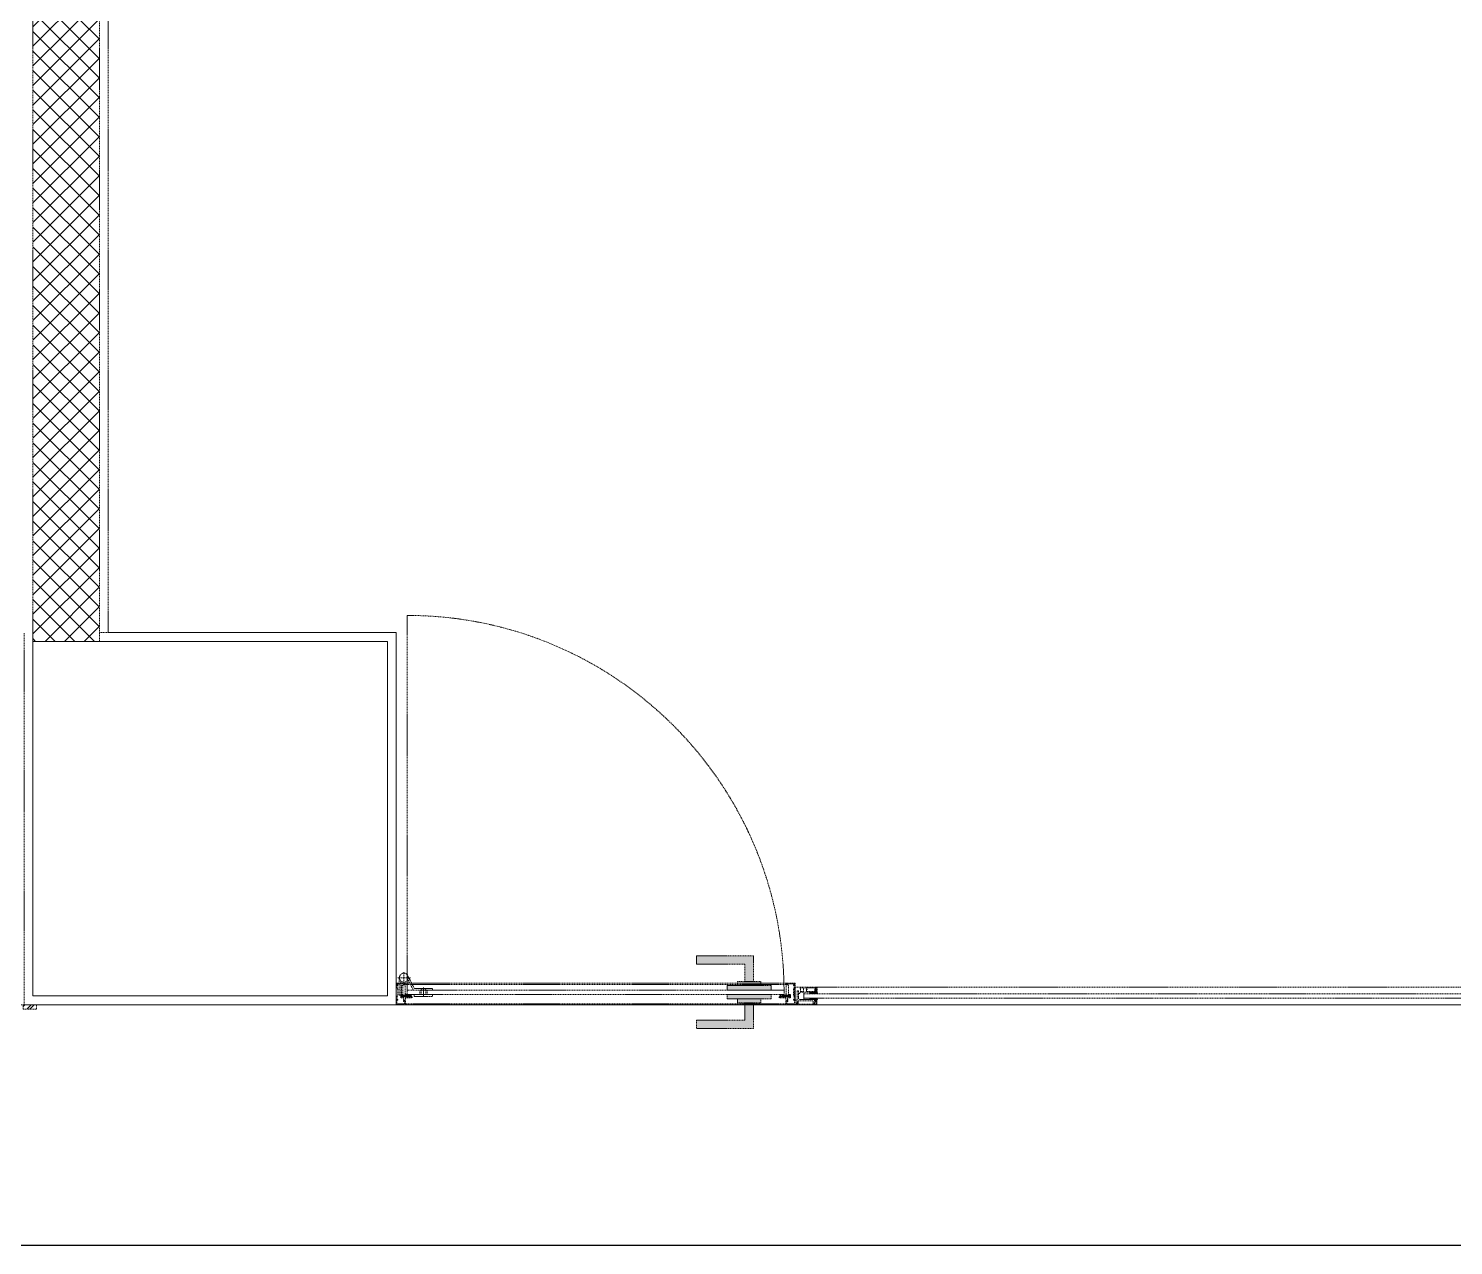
# Model space of a CAD drawing. Extents: x -1457 to 23780, y -2071 to 4205.
# Drawn here: x 14471.5 to 14793.1, y 2308.7 to 2583.3 of the extents above; entities that cross this region are included whole.
import ezdxf

# ---------------------------------------------------------------- set-up
doc = ezdxf.new("R2010")
doc.units = 0
doc.header["$MEASUREMENT"] = 0
doc.linetypes.add('HIDDEN', pattern=[0.375, 0.25, -0.125])
doc.layers.get('0').update_dxf_attribs({"color": 9, "lineweight": 9})
doc.layers.add('E-KABLO', color=7, linetype='Continuous', lineweight=30)
doc.layers.add('M-TEFRIS2-015', color=129, linetype='Continuous', lineweight=9)
pattern_1 = [(45, (15249.10121, 4538.5855), (0.0883883476, -0.0883883476), []), (315, (15249.10121, 4538.5855), (-0.0883883476, -0.0883883476), [])]

# ---------------------------------------------------------------- blocks, each defined once
blk = doc.blocks.new('p-kolon_80x80')
blk.add_lwpolyline([(-40, -40), (40, -40), (40, 40), (-40, 40)], close=True)

msp = doc.modelspace()

# ---------------------------------------------------------------- hatches: boundary and pattern name
at = {"layer": 'M-TEFRIS2-015', "linetype": 'HIDDEN', "lineweight": 0}
h = msp.add_hatch(dxfattribs=at)
h.set_pattern_fill('ANSI37', color=256, scale=25, style=0)
h.set_pattern_definition([(45, (5, 0), (-2.2097087, 2.2097087), []), (135, (5, 0), (-2.2097087, -2.2097087), [])])
h.paths.add_polyline_path([(14472.5, 2445), (14472.5, 2745), (14487.5, 2745), (14487.5, 2445)])
h = msp.add_hatch(color=256, dxfattribs=at)
h.paths.add_polyline_path([(14635.09, 2374.03), (14622.29, 2374.03), (14622.29, 2372.13), (14633.19, 2372.13), (14633.19, 2368.23), (14635.09, 2368.23)])
h.paths.add_polyline_path([(14636.79, 2368.23), (14631.49, 2368.23), (14631.49, 2367.33), (14636.79, 2367.33)])
h.paths.add_polyline_path([(14639.14, 2367.33), (14629.14, 2367.33), (14629.14, 2366.33), (14639.14, 2366.33)])
h.paths.add_polyline_path([(14639.14, 2365.33), (14629.14, 2365.33), (14629.14, 2364.33), (14639.14, 2364.33)])
h.paths.add_polyline_path([(14636.79, 2364.33), (14631.49, 2364.33), (14631.49, 2363.42), (14636.79, 2363.42)])
h.paths.add_polyline_path([(14635.09, 2363.42), (14633.19, 2363.42), (14633.19, 2359.52), (14622.29, 2359.52), (14622.29, 2357.62), (14635.09, 2357.62)])
h = msp.add_hatch(dxfattribs=at)
h.set_pattern_fill('NET', color=256, angle=135, style=0)
h.set_pattern_definition([(135, (18308.2029, 2926.29652), (-0.0883883476, -0.0883883476), []), (225, (18308.2029, 2926.29652), (0.0883883476, -0.0883883476), [])])
h.paths.add_polyline_path([(14556.58, 2365.39), (14556.58, 2365.46), (14556.57, 2365.49), (14556.55, 2365.52), (14556.51, 2365.54), (14556.48, 2365.55), (14556.47, 2365.55), (14556.47, 2365.15), (14556.44, 2365.15), (14556.44, 2365.01), (14556.38, 2364.95), (14556.17, 2364.95), (14556.32, 2365.15), (14556.23, 2365.15), (14556.03, 2364.95), (14555.94, 2364.95), (14556.12, 2365.13), (14556.12, 2365.15), (14556.01, 2365.15), (14555.84, 2365.02), (14555.82, 2365), (14555.8, 2364.97), (14555.79, 2364.94), (14555.76, 2364.88), (14555.76, 2365.13), (14555.82, 2365.15), (14555.73, 2365.15), (14555.73, 2364.91), (14555.73, 2364.86), (14555.74, 2364.83), (14555.76, 2364.8), (14557.97, 2364.8), (14557.97, 2364.86), (14557.88, 2365.09), (14557.88, 2365.14), (14557.92, 2365.2), (14557.92, 2365.25), (14557.88, 2365.29), (14557.23, 2365.29), (14557.24, 2365.25), (14557.41, 2365.25, -1), (14557.41, 2365.2)])
h.paths.add_polyline_path([(14556.55, 2365.27), (14556.55, 2365.24), (14556.58, 2365.22), (14556.61, 2365.2), (14556.65, 2365.19), (14557.45, 2365.17), (14557.42, 2365.16), (14557.05, 2365.15), (14557.04, 2365.14), (14557.02, 2365.12), (14557, 2365.11), (14556.98, 2365.1), (14556.96, 2365.1), (14556.94, 2365.12), (14556.92, 2365.14), (14556.58, 2365.14), (14556.49, 2365.34), (14556.49, 2365.37), (14556.55, 2365.37)], flags=16)
h.paths.add_polyline_path([(14556.91, 2365.1), (14557.01, 2364.95), (14556.58, 2364.95), (14556.58, 2365.1)], flags=16)
h.paths.add_polyline_path([(14557.05, 2365.11), (14557.39, 2365.11), (14557.44, 2365.11), (14557.78, 2365.1, 0.166992), (14557.84, 2364.9), (14557.22, 2364.9), (14557.05, 2365.08)], flags=16)
h.paths.add_polyline_path([(14557.52, 2365.22), (14557.52, 2365.25), (14557.83, 2365.25, 0.10606), (14557.79, 2365.12), (14557.51, 2365.18)], flags=16)
h = msp.add_hatch(dxfattribs=at)
h.set_pattern_fill('NET', color=256, angle=495, style=0)
h.set_pattern_definition([(45, (15273.88081, 4544.34858), (0.0883883476, -0.0883883476), []), (315, (15273.88081, 4544.34858), (-0.0883883476, -0.0883883476), [])])
h.paths.add_polyline_path([(14644.38, 2366.08), (14644.38, 2365.01), (14644.56, 2365.01), (14644.56, 2366.08)])
h = msp.add_hatch(dxfattribs=at)
h.set_pattern_fill('NET', color=256, angle=495, style=0)
h.set_pattern_definition([(45, (15252.8284, 4546.80463), (0.0883883476, -0.0883883476), []), (315, (15252.8284, 4546.80463), (-0.0883883476, -0.0883883476), [])])
h.paths.add_polyline_path([(14647.83, 2365.83), (14647.83, 2365.52), (14648.86, 2365.52), (14648.86, 2365.83)])
h = msp.add_hatch(dxfattribs=at)
h.set_pattern_fill('NET', color=256, angle=495, style=0)
h.set_pattern_definition([(45, (15252.8284, 4540.29549), (0.0883883476, -0.0883883476), []), (315, (15252.8284, 4540.29549), (-0.0883883476, -0.0883883476), [])])
h.paths.add_polyline_path([(14647.83, 2364.48), (14647.83, 2364.18), (14648.86, 2364.18), (14648.86, 2364.48)])
h = msp.add_hatch(dxfattribs=at)
h.set_pattern_fill('NET', color=256, angle=495, style=0)
h.set_pattern_definition(pattern_1)
h.paths.add_polyline_path([(14649, 2365.88), (14649.05, 2365.88), (14649.09, 2365.99), (14649.09, 2366.03), (14649.07, 2366.03), (14649.07, 2366.16), (14649.36, 2366.16), (14649.36, 2366.03), (14649.32, 2366.03), (14649.37, 2365.88), (14649.45, 2365.89), (14649.63, 2365.52), (14649.52, 2365.52), (14649.52, 2365.56), (14649.36, 2365.75, -0.2599), (14649.28, 2365.52), (14649.03, 2365.52, -0.382682)])
h.paths.add_polyline_path([(14649.24, 2365.76), (14649.05, 2365.76, 2.16717)], flags=16)
h = msp.add_hatch(dxfattribs=at)
h.set_pattern_fill('NET', color=256, angle=495, style=0)
h.set_pattern_definition(pattern_1)
h.paths.add_polyline_path([(14649, 2364.11), (14649.05, 2364.11), (14649.09, 2364.01), (14649.09, 2363.96), (14649.07, 2363.96), (14649.07, 2363.84), (14649.36, 2363.83), (14649.36, 2363.96), (14649.32, 2363.96), (14649.37, 2364.11), (14649.45, 2364.1), (14649.63, 2364.48), (14649.52, 2364.48), (14649.52, 2364.43), (14649.36, 2364.24, 0.2599), (14649.28, 2364.48), (14649.03, 2364.48, 0.382682)])
h.paths.add_polyline_path([(14649.24, 2364.24), (14649.05, 2364.24, -2.16717)], flags=16)
h = msp.add_hatch(dxfattribs=at)
h.set_pattern_fill('ANSI32', color=256, scale=4, style=0)
h.set_pattern_definition([(45, (13525.9961, -19422.9513), (-1.06066017, 1.06066017), []), (45, (13526.7032, -19422.9513), (-1.06066017, 1.06066017), [])])
h.paths.add_polyline_path([(14470.3, 2363), (14470.3, 2362), (14473.3, 2362), (14473.3, 2363)])

# ---------------------------------------------------------------- linework, layer by layer
at = {"layer": 'E-KABLO', "color": 6}
msp.add_line((16574.04, 2308.69), (14152.89, 2308.69), dxfattribs=at)
at = {"layer": 'M-TEFRIS2-015', "linetype": 'HIDDEN', "lineweight": 0}
for p, q in [((14487.5, 2447), (14487.5, 2743)), ((14554.5, 2447), (14487.5, 2447)), ((14554.5, 2363), (14554.5, 2447)), ((14642.45, 2367.88), (14556.55, 2367.88)), ((14642.45, 2367.57), (14556.55, 2367.57)), ((14642.45, 2367.57), (14642.45, 2367.73)), ((14642.53, 2367.57), (14642.45, 2367.57)), ((14642.53, 2365.15), (14642.53, 2367.57)), ((14642.61, 2367.89), (14644.42, 2367.89)), ((14642.68, 2367.72), (14644.34, 2367.72)), ((14642.68, 2367.47), (14642.68, 2367.72)), ((14642.93, 2367.47), (14642.68, 2367.47)), ((14643, 2367.37), (14642.93, 2367.47)), ((14643, 2365.31), (14643, 2367.37)), ((14644.34, 2367.48), (14644.12, 2367.48)), ((14644.12, 2367.48), (14644.12, 2367.37)), ((14644.12, 2367.37), (14644.28, 2367.37)), ((14644.28, 2367.37), (14644.28, 2366.6)), ((14644.34, 2367.72), (14644.34, 2367.48)), ((14644.5, 2367.81), (14644.5, 2363.08)), ((15165.54, 2367), (14649.46, 2367)), ((14556.98, 2366.22), (14557.08, 2366.33)), ((14556.98, 2365.39), (14556.98, 2366.22)), ((14557.08, 2365.29), (14556.98, 2365.39)), ((14557.08, 2366.33), (14641.92, 2366.33)), ((14641.92, 2365.29), (14557.08, 2365.29)), ((14557.08, 2365.29), (14557.08, 2365.29)), ((14640.91, 2364.55), (14640.91, 2364.8)), ((14640.91, 2364.8), (14643.27, 2364.8)), ((14642.45, 2364.55), (14640.91, 2364.55)), ((14641.03, 2364.86), (14641.12, 2365.09)), ((14641.03, 2364.81), (14641.21, 2364.99)), ((14641.03, 2364.8), (14641.03, 2364.86)), ((14643.24, 2364.8), (14641.03, 2364.8)), ((14641.04, 2364.88), (14641.11, 2364.8)), ((14641.08, 2365.25), (14641.12, 2365.29)), ((14641.08, 2365.22), (14641.15, 2365.29)), ((14641.08, 2365.2), (14641.08, 2365.25)), ((14641.12, 2365.14), (14641.08, 2365.2)), ((14641.09, 2365.18), (14641.22, 2365.06)), ((14641.09, 2365.01), (14641.18, 2364.92)), ((14641.11, 2365.08), (14641.2, 2365.17)), ((14641.12, 2365.29), (14641.77, 2365.29)), ((14641.12, 2365.09), (14641.12, 2365.14)), ((14641.16, 2365.29), (14641.2, 2365.25)), ((14641.16, 2364.9), (14641.78, 2364.9)), ((14641.48, 2365.25), (14641.17, 2365.25)), ((14641.19, 2364.8), (14641.29, 2364.9)), ((14641.2, 2364.9), (14641.29, 2364.8)), ((14641.28, 2365.25), (14641.32, 2365.29)), ((14641.34, 2365.29), (14641.38, 2365.25)), ((14641.37, 2364.8), (14641.47, 2364.9)), ((14641.37, 2364.9), (14641.47, 2364.8)), ((14641.46, 2365.25), (14641.5, 2365.29)), ((14641.48, 2365.22), (14641.48, 2365.25)), ((14641.49, 2365.18), (14641.48, 2365.22)), ((14641.53, 2365.14), (14641.49, 2365.18)), ((14641.52, 2365.29), (14641.57, 2365.24)), ((14641.53, 2365.14), (14641.59, 2365.2)), ((14641.56, 2365.11), (14641.53, 2365.14)), ((14641.55, 2364.8), (14641.64, 2364.9)), ((14641.55, 2364.9), (14641.64, 2364.8)), ((14641.61, 2365.11), (14641.56, 2365.11)), ((14641.76, 2365.25), (14641.59, 2365.25)), ((14641.59, 2365.2), (14642.42, 2365.2)), ((14641.61, 2365.2), (14641.69, 2365.11)), ((14641.95, 2365.11), (14641.61, 2365.11)), ((14641.64, 2365.25), (14641.68, 2365.29)), ((14641.68, 2365.11), (14641.76, 2365.2)), ((14641.69, 2365.29), (14641.73, 2365.25)), ((14641.72, 2364.8), (14642.12, 2365.2)), ((14641.73, 2364.9), (14641.82, 2364.8)), ((14641.77, 2365.29), (14641.76, 2365.25)), ((14641.78, 2365.2), (14641.87, 2365.11)), ((14641.78, 2364.9), (14641.95, 2365.08)), ((14641.84, 2364.96), (14642, 2364.8)), ((14641.86, 2365.11), (14641.94, 2365.2)), ((14641.9, 2364.8), (14642.03, 2364.94)), ((14641.92, 2366.33), (14642.02, 2366.22)), ((14642.02, 2365.39), (14641.92, 2365.29)), ((14641.92, 2365.06), (14642.01, 2364.97)), ((14641.95, 2365.08), (14641.95, 2365.11)), ((14641.96, 2365.2), (14642.08, 2365.08)), ((14642.03, 2365.02), (14641.98, 2364.94)), ((14641.98, 2364.94), (14642.09, 2364.94)), ((14642.02, 2366.22), (14642.02, 2365.39)), ((14642.09, 2364.94), (14642.03, 2365.02)), ((14642.04, 2364.94), (14642.18, 2364.8)), ((14642.09, 2365.1), (14642.06, 2365.05)), ((14642.06, 2365.05), (14642.19, 2364.95)), ((14642.07, 2364.97), (14642.11, 2365.01)), ((14642.08, 2364.8), (14642.15, 2364.88)), ((14642.42, 2365.1), (14642.09, 2365.1)), ((14642.12, 2364.92), (14642.21, 2364.92)), ((14642.21, 2364.82), (14642.12, 2364.92)), ((14642.14, 2365.2), (14642.23, 2365.1)), ((14642.19, 2364.95), (14642.42, 2364.95)), ((14642.19, 2364.92), (14642.22, 2364.95)), ((14642.2, 2365.1), (14642.29, 2365.2)), ((14642.21, 2364.95), (14642.35, 2364.8)), ((14642.21, 2364.92), (14642.21, 2364.82)), ((14642.25, 2364.8), (14642.4, 2364.95)), ((14642.31, 2365.2), (14642.41, 2365.1)), ((14642.38, 2365.1), (14642.53, 2365.26)), ((14642.38, 2364.95), (14642.53, 2364.8)), ((14642.42, 2365.44), (14642.43, 2365.47)), ((14642.42, 2365.2), (14642.42, 2365.44)), ((14642.42, 2365.44), (14642.53, 2365.34)), ((14642.42, 2365.32), (14642.53, 2365.43)), ((14642.42, 2365.27), (14642.53, 2365.16)), ((14642.42, 2364.97), (14642.56, 2365.11)), ((14642.42, 2364.95), (14642.42, 2365.1)), ((14642.42, 2365.09), (14642.71, 2364.8)), ((14642.43, 2365.47), (14642.46, 2365.5)), ((14642.43, 2364.8), (14642.6, 2364.97)), ((14642.45, 2363.22), (14642.45, 2364.55)), ((14642.46, 2365.5), (14642.5, 2365.52)), ((14642.5, 2365.52), (14642.53, 2365.52)), ((14642.52, 2365.52), (14642.53, 2365.51)), ((14643.27, 2365.15), (14642.53, 2365.15)), ((14642.54, 2365.15), (14642.56, 2365.13)), ((14642.56, 2365.01), (14642.56, 2365.15)), ((14642.62, 2364.95), (14642.56, 2365.01)), ((14642.61, 2364.8), (14642.76, 2364.95)), ((14642.83, 2364.95), (14642.62, 2364.95)), ((14642.68, 2365.15), (14642.83, 2364.95)), ((14642.68, 2363.86), (14642.68, 2364.07)), ((14642.68, 2364.07), (14642.89, 2364.07)), ((14642.88, 2363.86), (14642.68, 2363.86)), ((14642.71, 2365.15), (14643.06, 2364.8)), ((14642.72, 2365.1), (14642.78, 2365.15)), ((14642.74, 2364.95), (14642.88, 2364.8)), ((14642.76, 2364.2), (14642.76, 2364.6)), ((14642.76, 2364.6), (14643.44, 2364.6)), ((14642.89, 2364.2), (14642.76, 2364.2)), ((14642.97, 2364.95), (14642.77, 2365.15)), ((14642.79, 2364.8), (14642.95, 2364.97)), ((14642.8, 2364.99), (14642.86, 2365.06)), ((14642.88, 2365.15), (14642.88, 2365.13)), ((14642.88, 2365.13), (14643.06, 2364.95)), ((14642.88, 2363.72), (14642.88, 2363.86)), ((14642.89, 2365.15), (14643.24, 2364.8)), ((14642.89, 2364.07), (14642.89, 2364.2)), ((14642.91, 2365.1), (14642.95, 2365.15)), ((14642.96, 2364.8), (14643.17, 2365.01)), ((14643.06, 2364.95), (14642.97, 2364.95)), ((14642.99, 2365.15), (14643.16, 2365.02)), ((14643.44, 2365.31), (14643, 2365.31)), ((14643, 2365.02), (14643.07, 2365.09)), ((14643.14, 2364.8), (14643.23, 2364.9)), ((14643.16, 2365.02), (14643.18, 2365)), ((14643.24, 2365.13), (14643.18, 2365.15)), ((14643.18, 2365.15), (14643.27, 2365.15)), ((14643.18, 2365), (14643.2, 2364.97)), ((14643.2, 2364.97), (14643.21, 2364.94)), ((14643.21, 2364.94), (14643.24, 2364.88)), ((14643.24, 2365.15), (14643.27, 2365.12)), ((14643.24, 2364.88), (14643.24, 2365.13)), ((14643.24, 2365.08), (14643.27, 2365.12)), ((14643.24, 2364.98), (14643.27, 2364.94)), ((14643.24, 2364.9), (14643.27, 2364.94)), ((14643.26, 2364.83), (14643.24, 2364.8)), ((14643.27, 2364.86), (14643.26, 2364.83)), ((14643.27, 2364.8), (14643.27, 2365.15)), ((14643.27, 2365.15), (14643.27, 2364.91)), ((14643.27, 2364.91), (14643.27, 2364.86)), ((14643.44, 2364.6), (14643.44, 2365.31)), ((14644.28, 2364.22), (14644.14, 2364.22)), ((14644.14, 2364.22), (14644.14, 2364.07)), ((14644.14, 2364.07), (14644.34, 2364.07)), ((14644.28, 2366.6), (14644.15, 2366.6)), ((14644.15, 2366.6), (14644.15, 2365.04)), ((14644.15, 2365.04), (14644.28, 2365.04)), ((14644.28, 2365.04), (14644.28, 2364.22)), ((14644.34, 2364.07), (14644.34, 2363.2)), ((14646.46, 2365.5), (15168.53, 2365.5)), ((15168.53, 2364.5), (14646.46, 2364.5)), ((14182.5, 2363), (16650.5, 2363)), ((15170.5, 2363), (14554.5, 2363)), ((14642.45, 2363.22), (14556.55, 2363.22)), ((14642.45, 2363), (14556.55, 2363)), ((14642.45, 2363.19), (14642.45, 2363.22)), ((14642.45, 2363.22), (14642.45, 2363.22)), ((14642.45, 2363.22), (14642.45, 2363.22)), ((14642.45, 2363.22), (14642.45, 2363.22)), ((14642.45, 2363.22), (14642.45, 2363.22)), ((14642.45, 2363), (14642.45, 2363.19)), ((14644.42, 2363), (14642.45, 2363)), ((14642.68, 2363.2), (14642.68, 2363.72)), ((14642.68, 2363.72), (14642.88, 2363.72)), ((14644.34, 2363.2), (14642.68, 2363.2)), ((15165.54, 2363), (14649.45, 2363))]:
    msp.add_line(p, q, dxfattribs=at)
for points in [[(14677, 2819.3), (14677, 2803), (14675, 2803), (14554.5, 2803), (14554.5, 2743), (14489.5, 2743), (14489.5, 2447), (14554.5, 2447), (14554.5, 2363), (14470.5, 2363), (14470.5, 2447)], [(14556.98, 2365.81), (14556.98, 2450.81)], [(14622.29, 2374.03), (14635.09, 2374.03), (14635.09, 2368.23), (14633.19, 2368.23), (14633.19, 2372.13), (14622.29, 2372.13), (14622.29, 2374.03)], [(14556.21, 2367.58), (14556.21, 2370.34)], [(14556.32, 2367.72), (14554.66, 2367.72), (14554.66, 2367.48), (14554.88, 2367.48), (14554.88, 2367.37), (14554.72, 2367.37), (14554.72, 2366.6), (14554.85, 2366.6), (14554.85, 2365.04), (14554.72, 2365.04), (14554.72, 2364.22), (14554.86, 2364.22), (14554.86, 2364.07), (14554.66, 2364.07), (14554.66, 2363.2), (14556.32, 2363.2), (14556.32, 2363.72), (14556.12, 2363.72), (14556.12, 2363.87), (14556.32, 2363.87), (14556.32, 2364.07), (14556.11, 2364.07), (14556.11, 2364.2), (14556.24, 2364.2), (14556.24, 2364.6), (14555.56, 2364.6), (14555.56, 2365.31), (14556, 2365.31), (14556, 2367.37), (14556.07, 2367.47), (14556.32, 2367.47), (14556.32, 2367.72)], [(14557.72, 2369.08), (14554.7, 2369.08)], [(14555.19, 2369.08), (14555.19, 2367.89)], [(14555.19, 2367.72), (14555.19, 2365.2), (14555.56, 2365.2)], [(14555.56, 2367.89), (14555.56, 2368.31)], [(14555.56, 2365.31), (14555.56, 2367.72)], [(14556, 2367.37), (14555.56, 2367.37)], [(14555.67, 2367.37), (14555.67, 2365.31)], [(14558.34, 2366.33), (14557.13, 2368.67)], [(14558.57, 2366.71), (14557.17, 2369.43)], [(14556.55, 2364.55), (14558.09, 2364.55), (14558.09, 2364.8), (14555.73, 2364.8), (14555.73, 2365.15), (14556.47, 2365.15)], [(14556.12, 2365.15), (14556.12, 2365.13), (14555.94, 2364.95), (14556.03, 2364.95), (14556.23, 2365.15)], [(14556.32, 2365.15), (14556.17, 2364.95), (14556.38, 2364.95), (14556.44, 2365.01), (14556.44, 2365.15)], [(14557.41, 2365.2), (14556.58, 2365.39), (14556.58, 2365.46), (14556.57, 2365.49), (14556.55, 2365.52), (14556.51, 2365.54), (14556.48, 2365.55), (14556.47, 2365.55)], [(14557.84, 2364.9), (14557.22, 2364.9), (14557.05, 2365.08), (14557.05, 2365.11), (14557.39, 2365.11), (14557.44, 2365.11)], [(14557.78, 2365.1), (14557.78, 2365.1), (14557.44, 2365.11)], [(14557.51, 2365.18), (14557.52, 2365.22), (14557.52, 2365.25), (14557.83, 2365.25)], [(14557.51, 2365.18), (14557.79, 2365.12), (14557.79, 2365.12)], [(14558.56, 2365.29), (14558.56, 2364.9), (14562.64, 2364.9)], [(14562.64, 2366.33), (14562.64, 2366.71), (14558.57, 2366.71)], [(14559.8, 2366.33), (14559.8, 2365.29)], [(14560, 2366.71), (14560.27, 2366.41), (14560.27, 2366.33)], [(14560.09, 2366.33), (14560.09, 2365.29)], [(14560.63, 2366.88), (14560.63, 2364.9)], [(14561.26, 2366.71), (14560.99, 2366.41), (14560.99, 2366.33)], [(14561.17, 2366.33), (14561.17, 2365.29)], [(14561.46, 2366.33), (14561.46, 2365.29)], [(14562.64, 2364.9), (14562.64, 2365.29)], [(14644.56, 2366.08), (14644.38, 2366.08), (14644.38, 2365.01)], [(14644.56, 2365.01), (14644.38, 2365.01)], [(14649.3, 2363.15), (14649.3, 2363.6), (14648.98, 2363.6), (14648.98, 2363.89), (14648.9, 2363.89), (14649, 2364.11), (14649.05, 2364.11), (14649.09, 2364.01), (14649.09, 2363.96), (14649.07, 2363.96), (14649.07, 2363.71), (14649.36, 2363.71), (14649.36, 2363.96), (14649.32, 2363.96), (14649.37, 2364.11), (14649.45, 2364.1), (14649.45, 2363), (14644.49, 2363)], [(14646.46, 2365.83), (14646.46, 2364.18)], [(14647.2, 2366.56), (14647.04, 2366.56), (14647.04, 2366.8), (14649.25, 2366.8), (14649.25, 2366.57), (14648.95, 2366.57), (14648.95, 2366.03), (14647.05, 2366.03)], [(14647.83, 2365.5), (14647.83, 2365.83)], [(14647.83, 2364.5), (14647.83, 2364.18)], [(14648.86, 2365.83), (14648.86, 2365.83), (14648.86, 2365.5)], [(14648.9, 2363.89), (14648.86, 2363.89), (14648.86, 2364.5)], [(14649.07, 2363.84), (14649.36, 2363.83)], [(14649.09, 2366.16), (14649.36, 2366.16)], [(14649.36, 2365.75), (14649.52, 2365.56), (14649.52, 2365.52)], [(14649.36, 2364.24), (14649.52, 2364.43), (14649.52, 2364.48)], [(14649.45, 2364.1), (14649.63, 2364.48)], [(14649.46, 2365.88), (14649.63, 2365.52)], [(14470.3, 2363), (14470.3, 2362), (14473.3, 2362), (14473.3, 2363), (14470.3, 2363)], [(14622.29, 2357.62), (14635.09, 2357.62), (14635.09, 2363.42), (14633.19, 2363.42), (14633.19, 2359.52), (14622.29, 2359.52), (14622.29, 2357.62)]]:
    msp.add_lwpolyline(points, dxfattribs=at)
for points in [[(14472.5, 2445), (14472.5, 2745), (14487.5, 2745), (14487.5, 2445)], [(14639.14, 2366.33), (14629.14, 2366.33), (14629.14, 2367.33), (14639.14, 2367.33)], [(14636.79, 2367.33), (14631.49, 2367.33), (14631.49, 2368.23), (14636.79, 2368.23)], [(14644.56, 2364.02), (14644.56, 2364.55), (14644.38, 2364.55), (14644.38, 2364.68), (14644.56, 2364.68), (14644.56, 2366.33), (14644.38, 2366.33), (14644.38, 2366.76), (14644.5, 2366.76), (14644.5, 2367), (14649.46, 2367), (14649.46, 2365.88), (14649.36, 2365.88), (14649.31, 2366.06), (14649.36, 2366.06), (14649.36, 2366.43), (14649.09, 2366.43), (14649.09, 2365.88), (14648.93, 2365.88), (14648.9, 2365.83), (14645.65, 2365.83), (14645.58, 2365.54), (14645.28, 2365.54), (14645.28, 2366.14), (14644.96, 2366.14), (14644.96, 2364.02)], [(14556.49, 2365.37), (14556.55, 2365.37), (14556.55, 2365.27), (14556.55, 2365.24), (14556.58, 2365.22), (14556.61, 2365.2), (14556.65, 2365.19), (14557.45, 2365.17), (14557.42, 2365.16), (14557.05, 2365.15), (14557.04, 2365.14), (14557.02, 2365.12), (14557, 2365.11), (14556.98, 2365.1), (14556.96, 2365.1), (14556.94, 2365.12), (14556.92, 2365.14), (14556.58, 2365.14), (14556.49, 2365.34)], [(14556.58, 2364.95), (14556.58, 2365.1), (14556.91, 2365.1), (14557.01, 2364.95), (14557.01, 2364.95)], [(14639.14, 2364.33), (14629.14, 2364.33), (14629.14, 2365.33), (14639.14, 2365.33)], [(14636.79, 2364.33), (14631.49, 2364.33), (14631.49, 2363.42), (14636.79, 2363.42)], [(14646.41, 2365.98), (14645.73, 2365.98), (14645.73, 2366.68), (14645.66, 2366.72), (14645.66, 2366.8), (14646.46, 2366.8), (14646.46, 2366.66), (14646.41, 2366.6)]]:
    msp.add_lwpolyline(points, close=True, dxfattribs=at)
for points in [[(14556.47, 2365.15), (14556.47, 2367.57), (14556.55, 2367.57), (14556.55, 2367.73, 0.414214), (14556.39, 2367.89), (14554.58, 2367.89, 0.414214), (14554.5, 2367.81), (14554.5, 2363.08, 0.414214), (14554.58, 2363), (14556.55, 2363), (14556.55, 2363.19), (14556.55, 2363.22), (14556.55, 2363.22), (14556.55, 2363.22), (14556.55, 2363.22), (14556.55, 2363.22), (14556.55, 2364.55)], [(14556.01, 2365.15), (14555.84, 2365.02), (14555.82, 2365), (14555.8, 2364.97), (14555.79, 2364.94), (14555.76, 2364.88), (14555.76, 2365.13), (14555.82, 2365.15), (14555.73, 2365.15), (14555.73, 2364.91), (14555.73, 2364.86), (14555.74, 2364.83), (14555.76, 2364.8), (14557.97, 2364.8), (14557.97, 2364.86), (14557.88, 2365.09), (14557.88, 2365.14), (14557.92, 2365.2), (14557.92, 2365.25), (14557.88, 2365.29), (14557.23, 2365.29), (14557.24, 2365.25), (14557.41, 2365.25, -1), (14557.41, 2365.2, -1)], [(14648.55, 2363.32), (14648.55, 2363.77, 0.414214), (14648.45, 2363.87), (14645.2, 2363.87), (14645.2, 2363.14)], [(14648.86, 2364.18), (14645.61, 2364.18, -0.414214), (14645.28, 2364.51), (14645.28, 2365.54)], [(14647.05, 2366.03), (14647.05, 2366.44), (14647.2, 2366.44, 1), (14647.2, 2366.56, -1)], [(14648.98, 2363.89), (14648.87, 2363.31, -0.833203), (14648.55, 2363.32, -0.447088)], [(14649.05, 2365.76), (14649.24, 2365.76, -1)], [(14649.05, 2364.24), (14649.24, 2364.24, 1)], [(14644.49, 2363), (14644.49, 2363.14), (14644.83, 2363.14), (14644.83, 2363.62, -1), (14645.03, 2363.62)], [(14645.03, 2363.62, -0.305404), (14644.95, 2363.5, -5.773092)], [(14644.95, 2363.5), (14644.95, 2363.14), (14649.26, 2363.14), (14649.26, 2363.11, 0.561743), (14649.35, 2363.1, 0.595966), (14649.3, 2363.15, -2.204878)]]:
    msp.add_lwpolyline(points, format="xyb", dxfattribs=at)
msp.add_circle((14556.21, 2369.1), 1.02, dxfattribs=at)
for centre, radius, start, end in [((14556.98, 2365.81), 85.04, 0, 90), ((14642.61, 2367.73), 0.164, 90, 180), ((14644.42, 2367.81), 0.0818, 360, 90), ((14558.1, 2365.08), 0.322, 176.143, 214.0649), ((14558.1, 2365.08), 0.322, 148.8979, 173.1144), ((14640.9, 2365.08), 0.322, 325.9351, 31.1021), ((14641.59, 2365.22), 0.0248, 90, 270), ((14649.22, 2365.72), 0.273, 143.5711, 234.0262), ((14649.22, 2364.28), 0.273, 125.9738, 216.4289), ((14649.14, 2365.68), 0.125, 139.5402, 40.4598), ((14649.14, 2364.32), 0.125, 319.5402, 220.4598), ((14649.11, 2365.7), 0.253, 305.8742, 11.3324), ((14649.11, 2364.29), 0.253, 348.6676, 54.1258), ((14644.42, 2363.08), 0.0818, 270, 0)]:
    msp.add_arc(centre, radius, start, end, dxfattribs=at)

# ---------------------------------------------------------------- block references
msp.add_blockref('p-kolon_80x80', (14512.5, 2405), dxfattribs=at)

doc.saveas('drawing.dxf')
